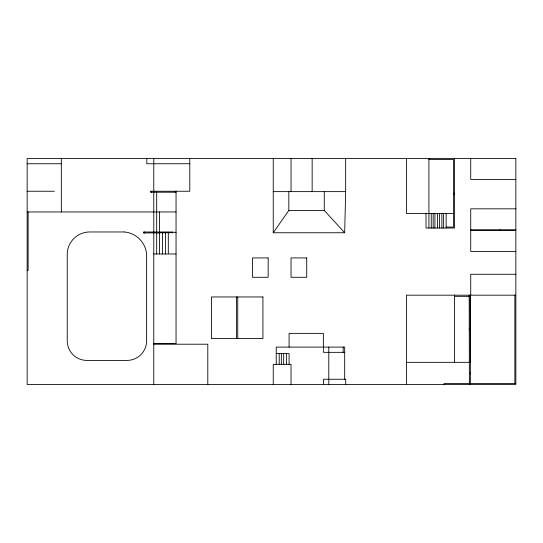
<?xml version="1.0" encoding="UTF-8"?>
<svg xmlns="http://www.w3.org/2000/svg" width="543" height="543" viewBox="0 0 543 543"><rect width="100%" height="100%" fill="white"/><g stroke="black" fill="none" stroke-linecap="round" stroke-linejoin="round"><path stroke-width="0.81" d="M273.251 158.522L273.251 232.757L344.683 232.757L345.66 191.631L345.66 158.522M499.994 230.517L500.137 229.743M273.251 232.757L288.828 210.412L288.828 191.631M144.071 232.967L172.674 232.682L172.674 232.004L143.508 232.004L143.508 232.967L144.472 232.967L144.472 232.004M469.383 384.478L469.186 296.152L470.157 296.152L470.157 295.182M428.916 159.493L453.507 159.493L453.507 227.062L446.149 227.062M27.15 163.748L61.325 163.748M189.792 163.748L146.807 163.748L146.807 158.522M515.85 179.434L470.733 179.434L470.733 158.522M27.15 191.245L54.409 191.245M273.251 191.631L345.66 191.631M176.047 192.215L150.486 192.215L150.486 191.245L189.792 191.245L189.792 158.522M454.084 193.274L454.471 193.274M454.084 194.245L454.471 194.245M515.85 208.831L470.733 208.831L470.733 251.429L515.85 251.429M288.828 210.412L324.28 210.412L344.683 232.757M27.15 211.96L176.047 211.96M453.643 213.508L406.456 213.508L406.456 158.522M470.733 229.743L515.85 229.743M470.733 230.517L515.85 230.517M172.674 232.289L176.047 232.289M171.71 232.682L172.674 232.682M158.088 232.825L159.058 232.825M153.778 253.975L168.303 253.975L168.303 232.289M168.9 253.975L176.047 253.975M27.15 270.434L28.121 270.434L28.121 211.96M515.85 274.269L470.733 274.269L470.733 295.182M515.85 295.182L406.456 295.182L406.456 384.478M469.186 296.152L470.347 296.152M454.471 296.342L469.186 296.342L469.186 295.182M469.288 328.759L469.288 329.723M153.778 343.624L176.047 343.624L176.047 191.245M153.778 344.208L207.799 344.208L207.799 384.478M344.683 352.339L323.553 352.339L323.553 347.106M276.238 353.595L289.093 353.595L289.093 364.339M469.383 361.366L470.347 361.366L470.157 296.152M406.456 362.33L470.347 362.33M470.347 372.919L470.347 373.889M469.383 383.507L444.018 383.507L444.018 384.478M470.347 383.507L515.85 383.507M514.879 295.182L514.879 383.507M470.347 295.182L470.347 384.478M454.471 158.522L454.471 228.033L426.011 228.033L426.011 213.508M454.471 295.182L454.471 362.33M446.149 213.508L446.149 228.033M443.631 213.508L443.631 228.033M441.887 213.508L441.887 228.033M439.565 213.508L439.565 228.033M437.434 213.508L437.434 228.033M434.916 213.508L434.916 228.033M433.171 213.508L433.171 228.033M431.237 213.508L431.237 228.033M428.916 158.522L428.916 228.033M345.742 384.478L345.742 379.252L323.553 379.252L323.553 384.478M344.683 379.252L344.683 347.106L276.238 347.106L276.238 364.339M343.176 347.106L343.176 352.339M328.786 347.106L328.786 384.478M324.28 191.631L324.28 210.412M323.363 347.106L323.363 333.361L289.093 333.361L289.093 347.106M312.15 158.522L312.15 191.631M291.048 158.522L291.048 191.631M291.028 384.478L291.028 364.339L273.251 364.339L273.251 384.478M286.378 353.595L286.378 364.339M283.67 353.595L283.67 364.339M281.349 353.595L281.349 364.339M279.217 353.595L279.217 364.339M237.759 296.96L237.759 338.588M236.592 296.96L236.592 338.588M175.077 191.245L175.077 192.215M165.398 232.289L165.398 253.975M162.493 232.289L162.493 253.975M159.588 211.96L159.588 253.975M156.683 192.073L156.683 253.975M153.778 158.522L153.778 191.245M153.778 192.073L153.778 384.478M151.456 191.245L151.456 192.215M61.325 158.522L61.325 211.96M515.85 158.522L27.15 158.522L27.15 384.478L515.85 384.478L515.85 158.522M124.157 231.963L89.724 231.963A22.494 22.494 0 0 0 67.23 254.457L67.23 340.848A19.555 19.555 0 0 0 86.785 360.409L127.055 360.409A19.555 19.555 0 0 0 146.617 340.848L146.617 254.457A24.374 24.374 0 0 0 124.157 231.963M268.174 257.932L252.488 257.932L252.488 277.29L268.174 277.29L268.174 257.932M306.727 257.932L291.028 257.932L291.028 277.29L306.727 277.29L306.727 257.932M262.927 296.96L211.424 296.96L211.424 338.588L262.927 338.588L262.927 296.96"/></g></svg>
